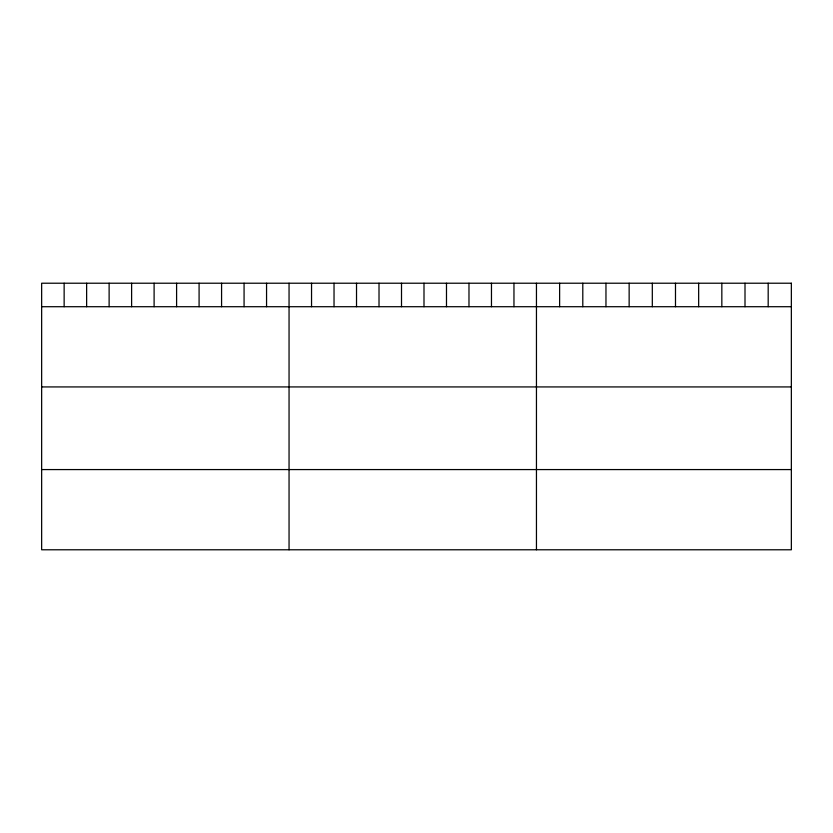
<?xml version="1.0" encoding="UTF-8"?>
<svg xmlns="http://www.w3.org/2000/svg" width="833" height="833" viewBox="0 0 833 833"><rect width="100%" height="100%" fill="white"/><g stroke="black" fill="none" stroke-linecap="round" stroke-linejoin="round"><path stroke-width="1.25" d="M41.65 306.711L791.35 306.711M41.65 386.929L791.35 386.929M41.65 469.573L791.35 469.573M768.182 283.22L768.182 306.711M745.004 283.22L745.004 306.711M721.836 283.22L721.836 306.711M698.658 283.22L698.658 306.711M675.49 283.22L675.49 306.711M652.312 283.22L652.312 306.711M629.144 283.22L629.144 306.711M605.966 283.22L605.966 306.711M582.798 283.22L582.798 306.711M559.62 283.22L559.62 306.711M536.452 283.22L536.452 549.78M513.961 283.22L513.961 306.711M491.47 283.22L491.47 306.711M468.979 283.22L468.979 306.711M446.488 283.22L446.488 306.711M423.997 283.22L423.997 306.711M401.506 283.22L401.506 306.711M379.015 283.22L379.015 306.711M356.524 283.22L356.524 306.711M334.033 283.22L334.033 306.711M311.542 283.22L311.542 306.711M289.051 283.22L289.051 549.78M266.56 283.22L266.56 306.711M244.069 283.22L244.069 306.711M221.578 283.22L221.578 306.711M199.087 283.22L199.087 306.711M176.596 283.22L176.596 306.711M154.105 283.22L154.105 306.711M131.614 283.22L131.614 306.711M109.123 283.22L109.123 306.711M86.632 283.22L86.632 306.711M64.141 283.22L64.141 306.711M791.35 283.22L41.65 283.22L41.65 549.78L791.35 549.78L791.35 283.22"/></g></svg>
